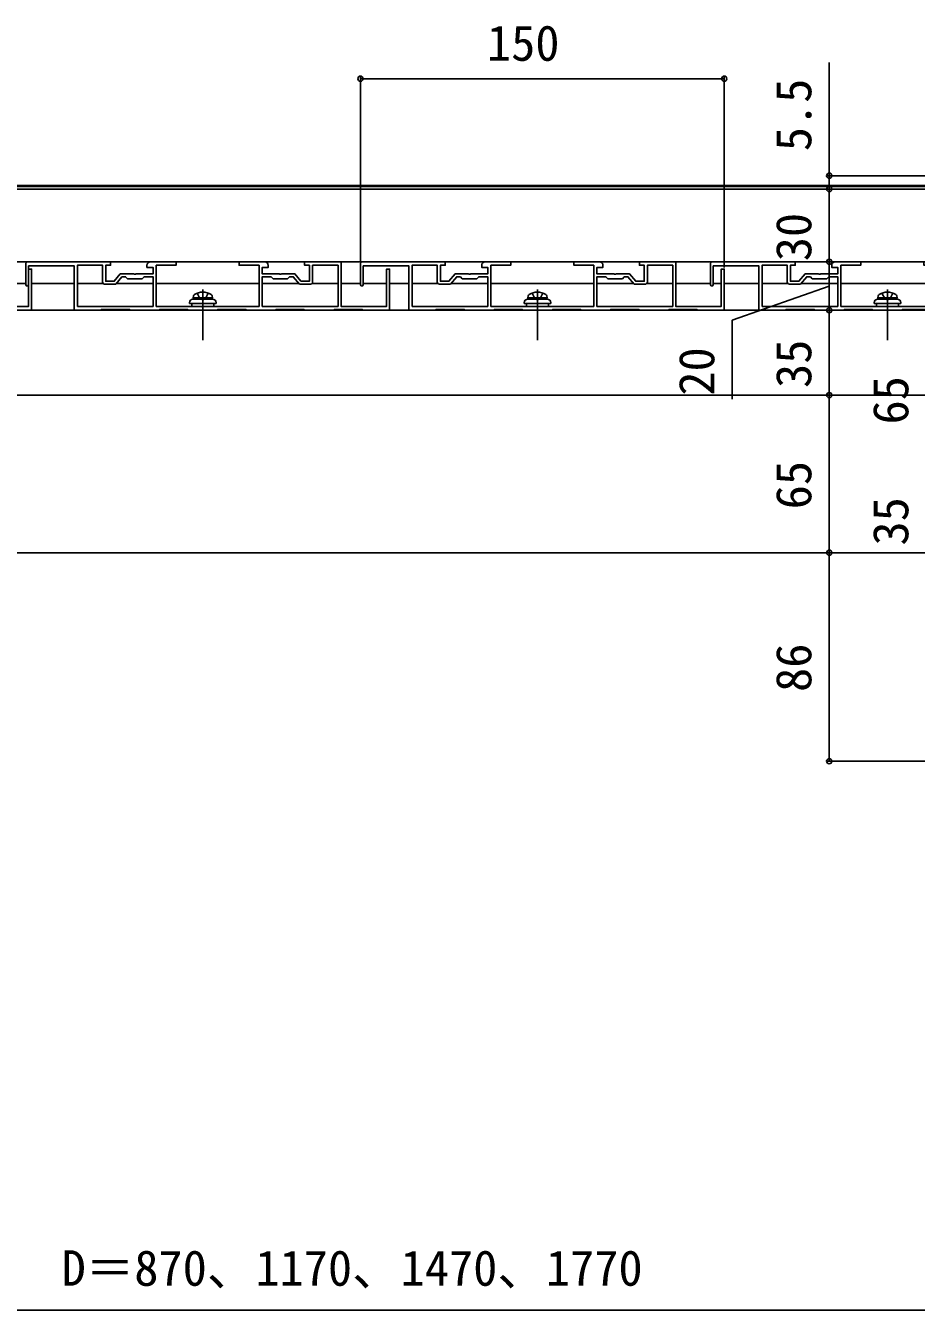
# Model space of a CAD drawing. Units: millimetres, scale not verified. Extents: x -875 to 875, y -1304 to 1297.
# Drawn here: x -161 to 206, y 72 to 602 of the extents above; entities that cross this region are included whole.
import ezdxf
from ezdxf.enums import TextEntityAlignment as Align

# ---------------------------------------------------------------- set-up
doc = ezdxf.new("R2010")
doc.units = ezdxf.units.MM
doc.header["$LTSCALE"] = 8
for name, color, linetype in [('0-2_YKK_11', 7, 'Continuous'), ('0-4_YKK_12', 2, 'Continuous'), ('0-5_YKK_13', 4, 'Continuous'), ('0-6_YKK_D', 6, 'Continuous')]:
    doc.layers.add(name, color=color, linetype=linetype)
doc.styles.add('ＭＳ ゴシック', font='')
doc.styles.get('ＭＳ ゴシック').set_extended_font_data('MS Gothic')

msp = doc.modelspace()

# ---------------------------------------------------------------- linework, layer by layer
at = {"layer": '0-2_YKK_11'}
for p, q in [((-161.3, 503.5), (-161.3, 495.1)), ((-126.3, 504.5), (-160.3, 504.5)), ((-23.3, 503.5), (-23.3, 495.1)), ((11.7, 504.5), (-22.3, 504.5)), ((121, 503.5), (121, 495.1)), ((156, 504.5), (122, 504.5))]:
    msp.add_line(p, q, dxfattribs=at)
for points in [[(-160.1, 495.1), (-160.1, 502.8), (-141.3, 502.8), (-141.3, 484.5), (-130.45, 484.5), (-130.15, 484.8), (-118.45, 484.8), (-118.15, 484.5), (-106.45, 484.5), (-106.15, 484.8), (-94.45, 484.8), (-94.15, 484.5), (-82.45, 484.5), (-82.15, 484.8), (-70.45, 484.8), (-70.15, 484.5), (-58.45, 484.5), (-58.15, 484.8), (-46.45, 484.8), (-46.15, 484.5), (-34.45, 484.5), (-34.15, 484.8), (-22.45, 484.8), (-22.15, 484.5), (-11.3, 484.5), (-11.3, 501.5), (-12.5, 501.5), (-12.5, 486.1), (-31.3, 486.1), (-31.3, 504.5), (-46.3, 504.5), (-46.3, 503.1), (-44.3, 503.1), (-44.3, 496.5), (-47.8, 496.5), (-50.3, 499.5), (-55.842, 499.5), (-56.025, 499.38), (-56.575, 499.38), (-56.758, 499.5)], [(-111.3, 503), (-111.3, 502.2), (-108.8, 502.2), (-108.8, 499.5), (-115.842, 499.5), (-116.025, 499.38), (-116.575, 499.38), (-116.758, 499.5), (-122.3, 499.5), (-124.8, 496.5), (-128.3, 496.5), (-128.3, 503.1), (-126.3, 503.1), (-126.3, 504.5)], [(-62.8, 504.5), (-73.3, 504.5), (-73.3, 503.1), (-65.1, 503.1), (-65.1, 486.1), (-87.842, 486.1), (-88.025, 485.98), (-88.575, 485.98), (-88.758, 486.1), (-107.5, 486.1), (-107.5, 503.1), (-99.3, 503.1), (-99.3, 504.5), (-109.8, 504.5)], [(-22.1, 495.1), (-22.1, 502.8), (-3.3, 502.8), (-3.3, 484.5), (7.55, 484.5), (7.85, 484.8), (19.55, 484.8), (19.85, 484.5), (31.55, 484.5), (31.85, 484.8), (43.55, 484.8), (43.85, 484.5), (55.55, 484.5), (55.85, 484.8), (67.55, 484.8), (67.85, 484.5), (79.55, 484.5), (79.85, 484.8), (91.55, 484.8), (91.85, 484.5), (103.55, 484.5), (103.85, 484.8), (115.55, 484.8), (115.85, 484.5), (126.7, 484.5), (126.7, 501.5), (125.5, 501.5), (125.5, 486.1), (106.7, 486.1), (106.7, 504.5), (91.7, 504.5), (91.7, 503.1), (93.7, 503.1), (93.7, 496.5), (90.2, 496.5), (87.7, 499.5), (82.158, 499.5), (81.975, 499.38), (81.425, 499.38), (81.242, 499.5)], [(26.7, 503), (26.7, 502.2), (29.2, 502.2), (29.2, 499.5), (22.158, 499.5), (21.975, 499.38), (21.425, 499.38), (21.242, 499.5), (15.7, 499.5), (13.2, 496.5), (9.7, 496.5), (9.7, 503.1), (11.7, 503.1), (11.7, 504.5)], [(75.2, 504.5), (64.7, 504.5), (64.7, 503.1), (72.9, 503.1), (72.9, 486.1), (50.158, 486.1), (49.975, 485.98), (49.425, 485.98), (49.242, 486.1), (30.5, 486.1), (30.5, 503.1), (38.7, 503.1), (38.7, 504.5), (28.2, 504.5)], [(171, 503), (171, 502.2), (173.5, 502.2), (173.5, 499.5), (166.458, 499.5), (166.275, 499.38), (165.725, 499.38), (165.542, 499.5), (160, 499.5), (157.5, 496.5), (154, 496.5), (154, 503.1), (156, 503.1), (156, 504.5)], [(219.5, 504.5), (209, 504.5), (209, 503.1), (217.2, 503.1), (217.2, 486.1), (194.458, 486.1), (194.275, 485.98), (193.725, 485.98), (193.542, 486.1), (174.8, 486.1), (174.8, 503.1), (183, 503.1), (183, 504.5), (172.5, 504.5)], [(-169.75, 484.5), (-158.9, 484.5), (-158.9, 501.5), (-160.1, 501.5), (-160.1, 486.1), (-178.9, 486.1)], [(-129.6, 496.2), (-129.6, 503.1), (-140, 503.1), (-140, 486.1)], [(-140, 486.1), (-108.8, 486.1), (-108.8, 498.3), (-112.5, 498.3), (-113.3, 497.5), (-119.3, 497.5), (-120.1, 498.3), (-121.608, 498.3), (-124.191, 495.2), (-128.6, 495.2)], [(-63.8, 486.1), (-32.5, 486.1), (-32.5, 503.1), (-43, 503.1), (-43, 496.2)], [(-56.758, 499.5), (-63.8, 499.5), (-63.8, 502.2), (-61.3, 502.2), (-61.3, 503)], [(-44, 495.2), (-48.409, 495.2), (-50.992, 498.3), (-52.5, 498.3), (-53.3, 497.5), (-59.3, 497.5), (-60.1, 498.3), (-63.8, 498.3), (-63.8, 486.1)], [(8.4, 496.2), (8.4, 503.1), (-2, 503.1), (-2, 486.1)], [(-2, 486.1), (29.2, 486.1), (29.2, 498.3), (25.5, 498.3), (24.7, 497.5), (18.7, 497.5), (17.9, 498.3), (16.392, 498.3), (13.809, 495.2), (9.4, 495.2)], [(74.2, 486.1), (105.5, 486.1), (105.5, 503.1), (95, 503.1), (95, 496.2)], [(81.242, 499.5), (74.2, 499.5), (74.2, 502.2), (76.7, 502.2), (76.7, 503)], [(94, 495.2), (89.591, 495.2), (87.008, 498.3), (85.5, 498.3), (84.7, 497.5), (78.7, 497.5), (77.9, 498.3), (74.2, 498.3), (74.2, 486.1)], [(122.2, 495.1), (122.2, 502.8), (141, 502.8), (141, 484.5), (151.85, 484.5), (152.15, 484.8), (163.85, 484.8), (164.15, 484.5), (175.85, 484.5), (176.15, 484.8), (187.85, 484.8), (188.15, 484.5), (199.85, 484.5), (200.15, 484.8), (211.85, 484.8)], [(152.7, 496.2), (152.7, 503.1), (142.3, 503.1), (142.3, 486.1)], [(142.3, 486.1), (173.5, 486.1), (173.5, 498.3), (169.8, 498.3), (169, 497.5), (163, 497.5), (162.2, 498.3), (160.692, 498.3), (158.109, 495.2), (153.7, 495.2)]]:
    msp.add_lwpolyline(points, dxfattribs=at)
for centre, radius, start, end in [((-160.3, 503.5), 1, 90.00001, 179.99999), ((-109.8, 503), 1.5, 90.00001, 179.99999), ((-62.8, 503), 1.5, 0.00001, 89.99999), ((-22.3, 503.5), 1, 90.00001, 179.99999), ((28.2, 503), 1.5, 90.00001, 179.99999), ((75.2, 503), 1.5, 0.00001, 89.99999), ((122, 503.5), 1, 90.00001, 179.99999), ((172.5, 503), 1.5, 90.00001, 179.99999), ((-160.7, 495.1), 0.6, 180.00001, 269.99999), ((-160.7, 495.1), 0.6, 270.00001, 359.99999), ((-128.6, 496.2), 1, 180.00001, 269.99999), ((-44, 496.2), 1, 270.00001, 359.99999), ((-22.7, 495.1), 0.6, 180.00001, 269.99999), ((-22.7, 495.1), 0.6, 270.00001, 359.99999), ((9.4, 496.2), 1, 180.00001, 269.99999), ((94, 496.2), 1, 270.00001, 359.99999), ((121.6, 495.1), 0.6, 180.00001, 269.99999), ((121.6, 495.1), 0.6, 270.00001, 359.99999), ((153.7, 496.2), 1, 180.00001, 269.99999)]:
    msp.add_arc(centre, radius, start, end, dxfattribs=at)
at = {"layer": '0-4_YKK_12'}
for p, q in [((405.5, 536), (-274.031, 536)), ((404, 535.5), (-273, 535.5)), ((291, 504.5), (-198.9, 504.5)), ((-161.3, 495.5), (-178.9, 495.5)), ((-141.3, 495.5), (-158.9, 495.5)), ((-129.314, 495.5), (-140, 495.5)), ((-108.8, 495.5), (-123.941, 495.5)), ((-65.1, 495.5), (-107.5, 495.5)), ((-48.659, 495.5), (-63.8, 495.5)), ((-32.5, 495.5), (-43.286, 495.5)), ((-23.3, 495.5), (-31.3, 495.5)), ((-12.5, 495.5), (-22.1, 495.5)), ((-3.3, 495.5), (-11.3, 495.5)), ((8.686, 495.5), (-2, 495.5)), ((29.2, 495.5), (14.059, 495.5)), ((72.9, 495.5), (30.5, 495.5)), ((89.341, 495.5), (74.2, 495.5)), ((105.5, 495.5), (94.714, 495.5)), ((121, 495.5), (106.7, 495.5)), ((125.5, 495.5), (122.2, 495.5)), ((141, 495.5), (126.7, 495.5)), ((152.986, 495.5), (142.3, 495.5)), ((173.5, 495.5), (158.359, 495.5)), ((217.2, 495.5), (174.8, 495.5)), ((-378.5, 484.5), (438, 484.5)), ((-378.5, 449.5), (438, 449.5)), ((290, 384.5), (-283.5, 384.5))]:
    msp.add_line(p, q, dxfattribs=at)
msp.add_lwpolyline([(-268.9, 504.5), (-326.5, 504.5), (-326.5, 534.5), (394.5, 534.5), (394.5, 504.5)], dxfattribs=at)
at = {"layer": '0-5_YKK_13'}
for p, q in [((-88.3, 493), (-88.3, 472.1)), ((49.7, 493), (49.7, 472.1)), ((194, 493), (194, 472.1)), ((-93.8, 487.6), (-93.8, 487.3)), ((-92.3, 489.6), (-92.159, 490.402)), ((-84.3, 489.6), (-92.3, 489.6)), ((-92.3, 489.6), (-92.212, 489.1)), ((-84.3, 489.1), (-92.3, 489.1)), ((-84.388, 489.1), (-92.212, 489.1)), ((-84.3, 489.6), (-84.441, 490.402)), ((-84.3, 489.6), (-84.388, 489.1)), ((44.2, 487.6), (44.2, 487.3)), ((45.7, 489.6), (45.841, 490.402)), ((53.7, 489.6), (45.7, 489.6)), ((45.7, 489.6), (45.788, 489.1)), ((53.7, 489.1), (45.7, 489.1)), ((53.612, 489.1), (45.788, 489.1)), ((53.7, 489.6), (53.559, 490.402)), ((53.7, 489.6), (53.612, 489.1)), ((188.5, 487.6), (188.5, 487.3)), ((190, 489.6), (190.141, 490.402)), ((198, 489.6), (190, 489.6)), ((190, 489.6), (190.088, 489.1)), ((198, 489.1), (190, 489.1)), ((197.912, 489.1), (190.088, 489.1)), ((198, 489.6), (197.859, 490.402)), ((198, 489.6), (197.912, 489.1)), ((-92.8, 487.3), (-92.8, 486.1)), ((45.2, 487.3), (45.2, 486.1)), ((189.5, 487.3), (189.5, 486.1))]:
    msp.add_line(p, q, dxfattribs=at)
for points in [[(-93.8, 487.3), (-82.8, 487.3), (-82.8, 487.6)], [(-90.558, 491.595), (-89.445, 489.363), (-88.3, 488.754)], [(-86.042, 491.595), (-87.155, 489.363), (-88.3, 488.754)], [(44.2, 487.3), (55.2, 487.3), (55.2, 487.6)], [(47.442, 491.595), (48.555, 489.363), (49.7, 488.754)], [(51.958, 491.595), (50.845, 489.363), (49.7, 488.754)], [(188.5, 487.3), (199.5, 487.3), (199.5, 487.6)], [(191.742, 491.595), (192.855, 489.363), (194, 488.754)], [(196.258, 491.595), (195.145, 489.363), (194, 488.754)], [(-92.8, 486.1), (-83.8, 486.1), (-83.8, 487.3)], [(45.2, 486.1), (54.2, 486.1), (54.2, 487.3)], [(189.5, 486.1), (198.5, 486.1), (198.5, 487.3)]]:
    msp.add_lwpolyline(points, dxfattribs=at)
for centre, radius, start, end in [((-92.3, 487.6), 1.5, 90, 180), ((-91.272, 490.246), 0.9, 122.05588, 170), ((-88.3, 485.5), 6.5, 57.94412, 122.05588), ((-85.328, 490.246), 0.9, 10, 57.94412), ((-84.3, 487.6), 1.5, 0, 90), ((45.7, 487.6), 1.5, 90, 180), ((46.728, 490.246), 0.9, 122.05588, 170), ((49.7, 485.5), 6.5, 57.94412, 122.05588), ((52.672, 490.246), 0.9, 10, 57.94412), ((53.7, 487.6), 1.5, 0, 90), ((190, 487.6), 1.5, 90, 180), ((191.028, 490.246), 0.9, 122.05588, 170), ((194, 485.5), 6.5, 57.94412, 122.05588), ((196.972, 490.246), 0.9, 10, 57.94412), ((198, 487.6), 1.5, 0, 90)]:
    msp.add_arc(centre, radius, start, end, dxfattribs=at)
at = {"layer": '0-6_YKK_D'}
for p, q in [((170, 540), (170, 586.645)), ((-23.3, 504.5), (-23.3, 581)), ((-23.3, 580), (126.7, 580)), ((126.7, 502.2), (126.7, 581)), ((380, 540), (169, 540)), ((170, 534.5), (170, 540)), ((451, 534.5), (-778.268, 534.5)), ((170, 504.5), (170, 534.5)), ((170, 534.5), (170, 530.2)), ((170, 484.5), (170, 504.5)), ((170, 449.5), (170, 484.5)), ((170, 384.5), (170, 449.5)), ((170, 384.5), (170, 298.5)), ((435.8, 298.5), (169, 298.5)), ((451, 72), (-419, 72))]:
    msp.add_line(p, q, dxfattribs=at)
msp.add_lwpolyline([(170, 494.5), (130, 480.358), (130, 447.767)], dxfattribs=at)
for centre in [(-23.3, 580), (126.7, 580), (170, 540), (170, 534.5), (170, 534.5), (170, 504.5), (170, 504.5), (170, 484.5), (170, 484.5), (170, 449.5), (170, 449.5), (170, 384.5), (170, 384.5), (170, 298.5)]:
    msp.add_circle(centre, 1.075, dxfattribs=at)

# ---------------------------------------------------------------- texts
at = {"layer": '0-6_YKK_D', "style": 'ＭＳ ゴシック'}
for s, p in [('150', (28.859, 583)), ('D＝870、1170、1470、1770', (-146.5, 77.727))]:
    msp.add_text(s, height=14.66, dxfattribs=at).set_placement(p, align=Align.BOTTOM_LEFT)
for s, p in [('5.5', (167, 550.123)), ('30', (167, 504.727)), ('20', (127, 449.29)), ('35', (167, 452.455)), ('65', (207, 437.398)), ('65', (167, 402.398)), ('35', (207, 387.455)), ('86', (167, 327.068))]:
    msp.add_text(s, height=14.66, rotation=90, dxfattribs=at).set_placement(p, align=Align.BOTTOM_LEFT)

doc.saveas('drawing.dxf')
